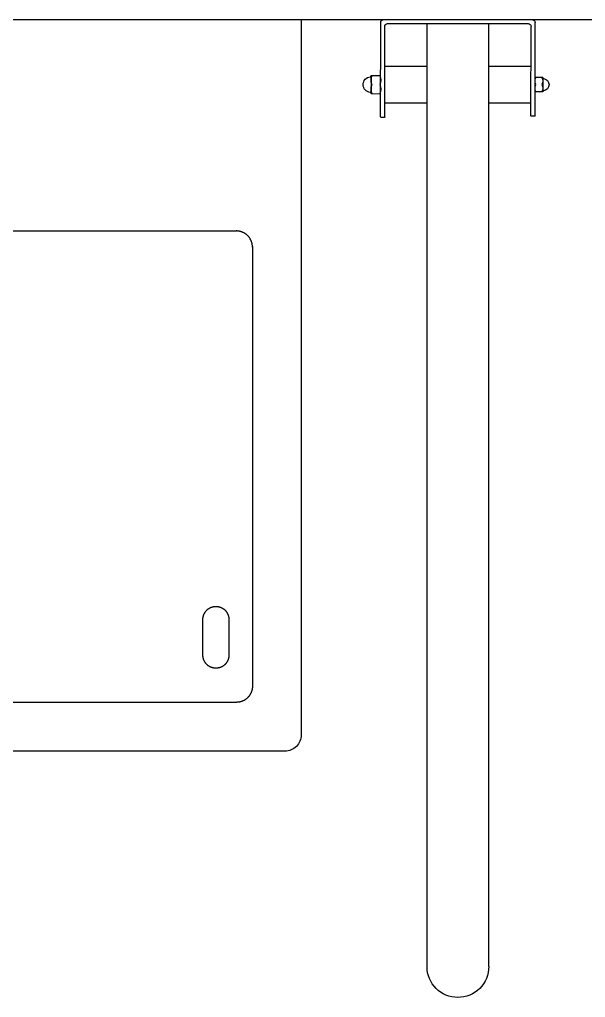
# Model space of a CAD drawing. Header units: millimetres. Extents: x 50157 to 283139, y 29188 to 187058.
# Drawn here: x 156870 to 157219, y 104786 to 105388 of the extents above; entities that cross this region are included whole.
import ezdxf

# ---------------------------------------------------------------- set-up
doc = ezdxf.new("R2010")
doc.units = ezdxf.units.MM
doc.layers.add('A-TOILET', color=252, linetype='Continuous')
doc.layers.add('A-WALL', color=3, linetype='Continuous')

# ---------------------------------------------------------------- blocks, each defined once
blk = doc.blocks.new('세면대 손잡이')
for p, q in [((39.21, 582.51), (39.2, 2.5)), ((77.21, 582.51), (77.2, 2.5)), ((12.86, 60.21), (10.97, 60.21)), ((10.67, 59.92), (10.7, 1.79)), ((13.16, 59.92), (13.16, 4.26)), ((103.21, 59.24), (103.22, 4.26)), ((105.39, 59.54), (103.5, 59.54)), ((105.69, 59.24), (105.7, 1.79)), ((13.16, 51.31), (39.2, 51.31)), ((77.2, 51.31), (103.21, 51.31)), ((4.75, 45.6), (10.69, 45.61)), ((4.75, 45.45), (4.75, 45.6)), ((4.75, 34.59), (4.75, 45.45)), ((110.44, 44.52), (105.69, 44.52)), ((105.69, 44.52), (105.69, 35.59)), ((110.44, 44.4), (110.44, 44.52)), ((110.44, 35.71), (110.44, 44.4)), ((4.75, 34.59), (4.75, 34.44)), ((4.75, 34.44), (10.69, 34.44)), ((110.44, 35.59), (105.69, 35.59)), ((110.44, 35.71), (110.44, 35.59)), ((13.16, 28.74), (39.2, 28.74)), ((77.2, 28.74), (103.21, 28.74)), ((12.49, 0.01), (103.94, 0.01)), ((14.95, 2.48), (101.44, 2.48))]:
    blk.add_line(p, q)
for centre, radius, start, end in [((58.21, 582.51), 19, 90, 179.99901), ((58.21, 582.51), 19, 359.99901, 90), ((10.97, 59.92), 0.297, 90.01681, 180.01681), ((12.86, 59.92), 0.297, 0.01681, 90.01681), ((103.5, 59.24), 0.297, 90.01681, 180.01681), ((105.39, 59.24), 0.297, 0.01681, 90.01681), ((4.75, 40.02), 4.87, 96.25696, 263.77667), ((4.16, 45.45), 0.594, 276.25696, 0.01681), ((11.6, 42.82), 6.85, 155.99388, 204.03974), ((3.83, 42.81), 6.85, 335.99388, 24.03974), ((111.18, 42.29), 5.48, 155.99388, 204.03974), ((104.96, 42.29), 5.48, 335.99388, 24.03974), ((110.92, 44.4), 0.475, 180.01681, 263.77667), ((110.44, 40.05), 3.9, 276.25696, 83.77667), ((11.61, 37.23), 6.85, 155.99388, 204.03974), ((3.83, 37.23), 6.85, 335.99388, 24.03974), ((111.18, 37.82), 5.48, 155.99388, 204.03974), ((104.96, 37.82), 5.48, 335.99388, 24.03974), ((110.92, 35.71), 0.475, 96.25696, 180.01681), ((4.16, 34.59), 0.594, 0.01681, 83.77667), ((12.48, 1.79), 1.78, 180.01681, 270.01681), ((14.94, 4.26), 1.78, 180.01681, 270.01681), ((101.44, 4.26), 1.78, 270.01681, 0.01681), ((103.92, 1.79), 1.78, 270.01681, 0.01681)]:
    blk.add_arc(centre, radius, start, end)
blk = doc.blocks.new('A$C0275ab8a')
blk.add_wipeout([(510.06, -440.9), (510.04, -441.13), (510.01, -441.36), (509.97, -441.59), (509.93, -441.82), (509.89, -442.05), (509.84, -442.28), (509.78, -442.52), (509.71, -442.75), (509.65, -442.98), (509.57, -443.22), (509.49, -443.45), (509.4, -443.68), (509.3, -443.91), (509.2, -444.14), (509.1, -444.37), (508.98, -444.59), (508.86, -444.82), (508.74, -445.04), (508.61, -445.26), (508.47, -445.47), (508.33, -445.68), (508.18, -445.89), (508.02, -446.1), (507.86, -446.3), (507.7, -446.5), (507.53, -446.7), (507.35, -446.89), (507.17, -447.07), (506.99, -447.25), (506.8, -447.43), (506.6, -447.6), (506.4, -447.76), (506.2, -447.92), (505.99, -448.08), (505.79, -448.23), (505.57, -448.37), (505.36, -448.51), (505.14, -448.64), (504.92, -448.76), (504.69, -448.88), (504.47, -449), (504.24, -449.1), (504.01, -449.2), (503.78, -449.3), (503.55, -449.39), (503.32, -449.47), (503.08, -449.54), (502.85, -449.61), (502.62, -449.68), (502.38, -449.74), (502.15, -449.79), (501.92, -449.83), (501.69, -449.87), (501.46, -449.91), (501.23, -449.94), (501, -449.96), (500.77, -449.98), (500.54, -449.99), (500.32, -450), (500.1, -450), (10, -450), (9.78, -450), (9.56, -449.99), (9.33, -449.98), (9.1, -449.96), (8.87, -449.94), (8.64, -449.91), (8.41, -449.87), (8.18, -449.83), (7.95, -449.79), (7.72, -449.74), (7.48, -449.68), (7.25, -449.61), (7.02, -449.54), (6.78, -449.47), (6.55, -449.39), (6.32, -449.3), (6.09, -449.2), (5.86, -449.1), (5.63, -449), (5.41, -448.88), (5.18, -448.76), (4.96, -448.64), (4.74, -448.51), (4.53, -448.37), (4.32, -448.23), (4.11, -448.08), (3.9, -447.92), (3.7, -447.76), (3.5, -447.6), (3.3, -447.43), (3.11, -447.25), (2.93, -447.07), (2.75, -446.89), (2.57, -446.7), (2.4, -446.5), (2.24, -446.3), (2.08, -446.1), (1.92, -445.89), (1.77, -445.68), (1.63, -445.47), (1.49, -445.26), (1.36, -445.04), (1.24, -444.82), (1.12, -444.59), (1, -444.37), (0.9, -444.14), (0.8, -443.91), (0.7, -443.68), (0.61, -443.45), (0.53, -443.22), (0.46, -442.98), (0.39, -442.75), (0.32, -442.52), (0.26, -442.28), (0.21, -442.05), (0.17, -441.82), (0.13, -441.59), (0.09, -441.36), (0.06, -441.13), (0.04, -440.9), (0.02, -440.67), (0.01, -440.44), (0, -440.22), (0, -440), (0, 0), (510.1, 0), (510.1, -440), (510.1, -440.22), (510.09, -440.44), (510.08, -440.67)])
for p, q in [((269.05, -130.03), (470.24, -130.03)), ((470.32, -130.03), (470.09, -130.03)), ((470.54, -130.04), (470.32, -130.03)), ((470.76, -130.05), (470.54, -130.04)), ((470.99, -130.07), (470.76, -130.05)), ((471.22, -130.09), (470.99, -130.07)), ((471.45, -130.12), (471.22, -130.09)), ((471.68, -130.15), (471.45, -130.12)), ((471.91, -130.19), (471.68, -130.15)), ((472.15, -130.24), (471.91, -130.19)), ((472.38, -130.29), (472.15, -130.24)), ((472.61, -130.35), (472.38, -130.29)), ((472.85, -130.41), (472.61, -130.35)), ((473.08, -130.48), (472.85, -130.41)), ((473.31, -130.56), (473.08, -130.48)), ((473.54, -130.64), (473.31, -130.56)), ((473.77, -130.73), (473.54, -130.64)), ((474.01, -130.82), (473.77, -130.73)), ((474.23, -130.92), (474.01, -130.82)), ((474.46, -131.03), (474.23, -130.92)), ((474.69, -131.14), (474.46, -131.03)), ((474.91, -131.26), (474.69, -131.14)), ((475.13, -131.39), (474.91, -131.26)), ((475.35, -131.52), (475.13, -131.39)), ((475.57, -131.66), (475.35, -131.52)), ((475.78, -131.8), (475.57, -131.66)), ((475.99, -131.95), (475.78, -131.8)), ((476.19, -132.1), (475.99, -131.95)), ((476.4, -132.26), (476.19, -132.1)), ((476.6, -132.43), (476.4, -132.26)), ((476.79, -132.6), (476.6, -132.43)), ((476.98, -132.77), (476.79, -132.6)), ((477.17, -132.96), (476.98, -132.77)), ((477.35, -133.14), (477.17, -132.96)), ((477.52, -133.33), (477.35, -133.14)), ((477.69, -133.53), (477.52, -133.33)), ((477.86, -133.72), (477.69, -133.53)), ((478.02, -133.93), (477.86, -133.72)), ((478.17, -134.13), (478.02, -133.93)), ((478.32, -134.34), (478.17, -134.13)), ((478.46, -134.55), (478.32, -134.34)), ((478.6, -134.77), (478.46, -134.55)), ((478.73, -134.99), (478.6, -134.77)), ((478.86, -135.21), (478.73, -134.99)), ((478.98, -135.43), (478.86, -135.21)), ((479.09, -135.66), (478.98, -135.43)), ((479.2, -135.89), (479.09, -135.66)), ((479.3, -136.12), (479.2, -135.89)), ((479.39, -136.35), (479.3, -136.12)), ((479.48, -136.58), (479.39, -136.35)), ((479.56, -136.81), (479.48, -136.58)), ((479.64, -137.04), (479.56, -136.81)), ((479.71, -137.28), (479.64, -137.04)), ((479.77, -137.51), (479.71, -137.28)), ((479.83, -137.74), (479.77, -137.51)), ((479.88, -137.98), (479.83, -137.74)), ((479.93, -138.21), (479.88, -137.98)), ((479.97, -138.44), (479.93, -138.21)), ((480, -138.67), (479.97, -138.44)), ((480.03, -138.9), (480, -138.67)), ((480.05, -139.13), (480.03, -138.9)), ((480.07, -139.36), (480.05, -139.13)), ((480.09, -139.58), (480.07, -139.36)), ((480.09, -139.81), (480.09, -139.58)), ((480.1, -140.03), (480.09, -139.81)), ((480.1, -139.64), (480.1, -409.99)), ((449.85, -366.97), (449.9, -366.78)), ((449.9, -366.78), (449.95, -366.6)), ((449.95, -366.6), (450.01, -366.41)), ((450.01, -366.41), (450.08, -366.22)), ((450.08, -366.22), (450.15, -366.04)), ((450.15, -366.04), (450.23, -365.85)), ((450.23, -365.85), (450.31, -365.67)), ((450.31, -365.67), (450.39, -365.49)), ((450.39, -365.49), (450.48, -365.31)), ((450.48, -365.31), (450.58, -365.13)), ((450.58, -365.13), (450.68, -364.95)), ((450.68, -364.95), (450.78, -364.78)), ((450.78, -364.78), (450.89, -364.61)), ((450.89, -364.61), (451.01, -364.44)), ((451.01, -364.44), (451.13, -364.27)), ((451.13, -364.27), (451.25, -364.1)), ((451.25, -364.1), (451.38, -363.94)), ((451.38, -363.94), (451.51, -363.78)), ((451.51, -363.78), (451.65, -363.63)), ((451.65, -363.63), (451.79, -363.47)), ((451.79, -363.47), (451.93, -363.33)), ((451.93, -363.33), (452.08, -363.18)), ((452.08, -363.18), (452.23, -363.04)), ((452.23, -363.04), (452.39, -362.9)), ((452.39, -362.9), (452.55, -362.77)), ((452.55, -362.77), (452.71, -362.64)), ((452.71, -362.64), (452.87, -362.52)), ((452.87, -362.52), (453.04, -362.4)), ((453.04, -362.4), (453.21, -362.29)), ((453.21, -362.29), (453.38, -362.18)), ((453.38, -362.18), (453.56, -362.07)), ((453.56, -362.07), (453.74, -361.97)), ((453.74, -361.97), (453.92, -361.88)), ((453.92, -361.88), (454.1, -361.79)), ((454.1, -361.79), (454.28, -361.7)), ((454.28, -361.7), (454.46, -361.62)), ((454.46, -361.62), (454.65, -361.54)), ((454.65, -361.54), (454.83, -361.47)), ((454.83, -361.47), (455.02, -361.41)), ((455.02, -361.41), (455.2, -361.35)), ((455.2, -361.35), (455.39, -361.29)), ((455.39, -361.29), (455.58, -361.24)), ((455.58, -361.24), (455.76, -361.19)), ((455.76, -361.19), (455.95, -361.15)), ((455.95, -361.15), (456.13, -361.12)), ((456.13, -361.12), (456.32, -361.08)), ((456.32, -361.08), (456.5, -361.06)), ((456.5, -361.06), (456.69, -361.03)), ((456.69, -361.03), (456.87, -361.01)), ((456.87, -361.01), (457.05, -361)), ((457.05, -361), (457.23, -360.99)), ((457.23, -360.99), (457.41, -360.98)), ((457.41, -360.98), (457.59, -360.98)), ((457.59, -360.98), (457.77, -360.98)), ((457.77, -360.98), (457.95, -360.99)), ((457.95, -360.99), (458.13, -361)), ((458.13, -361), (458.31, -361.01)), ((458.31, -361.01), (458.49, -361.03)), ((458.49, -361.03), (458.68, -361.06)), ((458.68, -361.06), (458.86, -361.08)), ((458.86, -361.08), (459.05, -361.12)), ((459.05, -361.12), (459.23, -361.15)), ((459.23, -361.15), (459.42, -361.19)), ((459.42, -361.19), (459.61, -361.24)), ((459.61, -361.24), (459.79, -361.29)), ((459.79, -361.29), (459.98, -361.35)), ((459.98, -361.35), (460.17, -361.41)), ((460.17, -361.41), (460.35, -361.47)), ((460.35, -361.47), (460.54, -361.54)), ((460.54, -361.54), (460.72, -361.62)), ((460.72, -361.62), (460.9, -361.7)), ((460.9, -361.7), (461.09, -361.79)), ((461.09, -361.79), (461.27, -361.88)), ((461.27, -361.88), (461.44, -361.97)), ((461.44, -361.97), (461.62, -362.07)), ((461.62, -362.07), (461.8, -362.18)), ((461.8, -362.18), (461.97, -362.29)), ((461.97, -362.29), (462.14, -362.4)), ((462.14, -362.4), (462.31, -362.52)), ((462.31, -362.52), (462.47, -362.64)), ((462.47, -362.64), (462.63, -362.77)), ((462.63, -362.77), (462.79, -362.9)), ((462.79, -362.9), (462.95, -363.04)), ((462.95, -363.04), (463.1, -363.18)), ((463.1, -363.18), (463.25, -363.33)), ((463.25, -363.33), (463.39, -363.47)), ((463.39, -363.47), (463.53, -363.63)), ((463.53, -363.63), (463.67, -363.78)), ((463.67, -363.78), (463.8, -363.94)), ((463.8, -363.94), (463.93, -364.1)), ((463.93, -364.1), (464.05, -364.27)), ((464.05, -364.27), (464.17, -364.44)), ((464.17, -364.44), (464.29, -364.61)), ((464.29, -364.61), (464.4, -364.78)), ((464.4, -364.78), (464.5, -364.95)), ((464.5, -364.95), (464.6, -365.13)), ((464.6, -365.13), (464.7, -365.31)), ((464.7, -365.31), (464.79, -365.49)), ((464.79, -365.49), (464.87, -365.67)), ((464.87, -365.67), (464.95, -365.85)), ((464.95, -365.85), (465.03, -366.04)), ((465.03, -366.04), (465.1, -366.22)), ((465.1, -366.22), (465.17, -366.41)), ((465.17, -366.41), (465.23, -366.6)), ((465.23, -366.6), (465.28, -366.78)), ((465.28, -366.78), (465.33, -366.97)), ((449.59, -368.81), (449.6, -368.63)), ((449.59, -368.98), (449.59, -368.81)), ((449.59, -390.99), (449.59, -368.98)), ((449.6, -368.63), (449.61, -368.45)), ((449.61, -368.45), (449.62, -368.26)), ((449.62, -368.26), (449.64, -368.08)), ((449.64, -368.08), (449.66, -367.9)), ((449.66, -367.9), (449.69, -367.71)), ((449.69, -367.71), (449.72, -367.53)), ((449.72, -367.53), (449.76, -367.34)), ((449.76, -367.34), (449.8, -367.16)), ((449.8, -367.16), (449.85, -366.97)), ((465.33, -366.97), (465.38, -367.16)), ((465.38, -367.16), (465.42, -367.34)), ((465.42, -367.34), (465.46, -367.53)), ((465.46, -367.53), (465.49, -367.71)), ((465.49, -367.71), (465.52, -367.9)), ((465.52, -367.9), (465.54, -368.08)), ((465.54, -368.08), (465.56, -368.26)), ((465.56, -368.26), (465.57, -368.45)), ((465.57, -368.45), (465.58, -368.63)), ((465.58, -368.63), (465.59, -368.81)), ((465.59, -368.81), (465.59, -368.98)), ((465.59, -368.98), (465.59, -390.99)), ((449.59, -391.17), (449.59, -390.99)), ((449.6, -391.35), (449.59, -391.17)), ((449.61, -391.53), (449.6, -391.35)), ((449.62, -391.71), (449.61, -391.53)), ((449.64, -391.89), (449.62, -391.71)), ((449.66, -392.07), (449.64, -391.89)), ((449.69, -392.26), (449.66, -392.07)), ((449.72, -392.44), (449.69, -392.26)), ((449.76, -392.63), (449.72, -392.44)), ((449.8, -392.82), (449.76, -392.63)), ((449.85, -393), (449.8, -392.82)), ((449.9, -393.19), (449.85, -393)), ((449.95, -393.38), (449.9, -393.19)), ((450.01, -393.56), (449.95, -393.38)), ((450.08, -393.75), (450.01, -393.56)), ((450.15, -393.93), (450.08, -393.75)), ((450.23, -394.12), (450.15, -393.93)), ((450.31, -394.3), (450.23, -394.12)), ((450.39, -394.48), (450.31, -394.3)), ((450.48, -394.66), (450.39, -394.48)), ((450.58, -394.84), (450.48, -394.66)), ((450.68, -395.02), (450.58, -394.84)), ((450.78, -395.19), (450.68, -395.02)), ((450.89, -395.37), (450.78, -395.19)), ((451.01, -395.54), (450.89, -395.37)), ((451.13, -395.7), (451.01, -395.54)), ((451.25, -395.87), (451.13, -395.7)), ((451.38, -396.03), (451.25, -395.87)), ((451.51, -396.19), (451.38, -396.03)), ((451.65, -396.35), (451.51, -396.19)), ((451.79, -396.5), (451.65, -396.35)), ((451.93, -396.65), (451.79, -396.5)), ((452.08, -396.79), (451.93, -396.65)), ((452.23, -396.93), (452.08, -396.79)), ((452.39, -397.07), (452.23, -396.93)), ((462.95, -396.93), (462.79, -397.07)), ((463.1, -396.79), (462.95, -396.93)), ((463.25, -396.65), (463.1, -396.79)), ((463.39, -396.5), (463.25, -396.65)), ((463.53, -396.35), (463.39, -396.5)), ((463.67, -396.19), (463.53, -396.35)), ((463.8, -396.03), (463.67, -396.19)), ((463.93, -395.87), (463.8, -396.03)), ((464.05, -395.7), (463.93, -395.87)), ((464.17, -395.54), (464.05, -395.7)), ((464.29, -395.37), (464.17, -395.54)), ((464.4, -395.19), (464.29, -395.37)), ((464.5, -395.02), (464.4, -395.19)), ((464.6, -394.84), (464.5, -395.02)), ((464.7, -394.66), (464.6, -394.84)), ((464.79, -394.48), (464.7, -394.66)), ((464.87, -394.3), (464.79, -394.48)), ((464.95, -394.12), (464.87, -394.3)), ((465.03, -393.93), (464.95, -394.12)), ((465.1, -393.75), (465.03, -393.93)), ((465.17, -393.56), (465.1, -393.75)), ((465.23, -393.38), (465.17, -393.56)), ((465.28, -393.19), (465.23, -393.38)), ((465.33, -393), (465.28, -393.19)), ((465.38, -392.82), (465.33, -393)), ((465.42, -392.63), (465.38, -392.82)), ((465.46, -392.44), (465.42, -392.63)), ((465.49, -392.26), (465.46, -392.44)), ((465.52, -392.07), (465.49, -392.26)), ((465.54, -391.89), (465.52, -392.07)), ((465.56, -391.71), (465.54, -391.89)), ((465.57, -391.53), (465.56, -391.71)), ((465.58, -391.35), (465.57, -391.53)), ((465.59, -391.17), (465.58, -391.35)), ((465.59, -390.99), (465.59, -391.17)), ((452.55, -397.2), (452.39, -397.07)), ((452.71, -397.33), (452.55, -397.2)), ((452.87, -397.45), (452.71, -397.33)), ((453.04, -397.57), (452.87, -397.45)), ((453.21, -397.69), (453.04, -397.57)), ((453.38, -397.8), (453.21, -397.69)), ((453.56, -397.9), (453.38, -397.8)), ((453.74, -398), (453.56, -397.9)), ((453.92, -398.1), (453.74, -398)), ((454.1, -398.19), (453.92, -398.1)), ((454.28, -398.27), (454.1, -398.19)), ((454.46, -398.35), (454.28, -398.27)), ((454.65, -398.43), (454.46, -398.35)), ((454.83, -398.5), (454.65, -398.43)), ((455.02, -398.56), (454.83, -398.5)), ((455.2, -398.63), (455.02, -398.56)), ((455.39, -398.68), (455.2, -398.63)), ((455.58, -398.73), (455.39, -398.68)), ((455.76, -398.78), (455.58, -398.73)), ((455.95, -398.82), (455.76, -398.78)), ((456.13, -398.86), (455.95, -398.82)), ((456.32, -398.89), (456.13, -398.86)), ((456.5, -398.92), (456.32, -398.89)), ((456.69, -398.94), (456.5, -398.92)), ((456.87, -398.96), (456.69, -398.94)), ((457.05, -398.97), (456.87, -398.96)), ((457.23, -398.98), (457.05, -398.97)), ((457.41, -398.99), (457.23, -398.98)), ((457.59, -398.99), (457.41, -398.99)), ((457.77, -398.99), (457.59, -398.99)), ((457.95, -398.98), (457.77, -398.99)), ((458.13, -398.97), (457.95, -398.98)), ((458.31, -398.96), (458.13, -398.97)), ((458.49, -398.94), (458.31, -398.96)), ((458.68, -398.92), (458.49, -398.94)), ((458.86, -398.89), (458.68, -398.92)), ((459.05, -398.86), (458.86, -398.89)), ((459.23, -398.82), (459.05, -398.86)), ((459.42, -398.78), (459.23, -398.82)), ((459.61, -398.73), (459.42, -398.78)), ((459.79, -398.68), (459.61, -398.73)), ((459.98, -398.63), (459.79, -398.68)), ((460.17, -398.56), (459.98, -398.63)), ((460.35, -398.5), (460.17, -398.56)), ((460.54, -398.43), (460.35, -398.5)), ((460.72, -398.35), (460.54, -398.43)), ((460.9, -398.27), (460.72, -398.35)), ((461.09, -398.19), (460.9, -398.27)), ((461.27, -398.1), (461.09, -398.19)), ((461.44, -398), (461.27, -398.1)), ((461.62, -397.9), (461.44, -398)), ((461.8, -397.8), (461.62, -397.9)), ((461.97, -397.69), (461.8, -397.8)), ((462.14, -397.57), (461.97, -397.69)), ((462.31, -397.45), (462.14, -397.57)), ((462.47, -397.33), (462.31, -397.45)), ((462.63, -397.2), (462.47, -397.33)), ((462.79, -397.07), (462.63, -397.2)), ((478.73, -415.03), (478.6, -415.25)), ((478.86, -414.81), (478.73, -415.03)), ((478.98, -414.59), (478.86, -414.81)), ((479.09, -414.36), (478.98, -414.59)), ((479.2, -414.13), (479.09, -414.36)), ((479.3, -413.9), (479.2, -414.13)), ((479.39, -413.67), (479.3, -413.9)), ((479.48, -413.44), (479.39, -413.67)), ((479.56, -413.21), (479.48, -413.44)), ((479.64, -412.98), (479.56, -413.21)), ((479.71, -412.74), (479.64, -412.98)), ((479.77, -412.51), (479.71, -412.74)), ((479.83, -412.28), (479.77, -412.51)), ((479.88, -412.04), (479.83, -412.28)), ((479.93, -411.81), (479.88, -412.04)), ((479.97, -411.58), (479.93, -411.81)), ((480, -411.35), (479.97, -411.58)), ((480.03, -411.12), (480, -411.35)), ((480.05, -410.89), (480.03, -411.12)), ((480.07, -410.66), (480.05, -410.89)), ((480.09, -410.44), (480.07, -410.66)), ((480.1, -409.99), (480.09, -410.21)), ((480.09, -410.21), (480.09, -410.44)), ((470.09, -419.99), (40.01, -419.99)), ((470.32, -419.99), (470.09, -419.99)), ((470.54, -419.98), (470.32, -419.99)), ((470.76, -419.97), (470.54, -419.98)), ((470.99, -419.95), (470.76, -419.97)), ((471.22, -419.93), (470.99, -419.95)), ((471.45, -419.9), (471.22, -419.93)), ((471.68, -419.87), (471.45, -419.9)), ((471.91, -419.83), (471.68, -419.87)), ((472.15, -419.78), (471.91, -419.83)), ((472.38, -419.73), (472.15, -419.78)), ((472.61, -419.67), (472.38, -419.73)), ((472.85, -419.61), (472.61, -419.67)), ((473.08, -419.54), (472.85, -419.61)), ((473.31, -419.46), (473.08, -419.54)), ((473.54, -419.38), (473.31, -419.46)), ((473.77, -419.29), (473.54, -419.38)), ((474.01, -419.2), (473.77, -419.29)), ((474.23, -419.1), (474.01, -419.2)), ((474.46, -418.99), (474.23, -419.1)), ((474.69, -418.88), (474.46, -418.99)), ((474.91, -418.76), (474.69, -418.88)), ((475.13, -418.63), (474.91, -418.76)), ((475.35, -418.5), (475.13, -418.63)), ((475.57, -418.36), (475.35, -418.5)), ((475.78, -418.22), (475.57, -418.36)), ((475.99, -418.07), (475.78, -418.22)), ((476.19, -417.92), (475.99, -418.07)), ((476.4, -417.76), (476.19, -417.92)), ((476.6, -417.59), (476.4, -417.76)), ((476.79, -417.42), (476.6, -417.59)), ((476.98, -417.25), (476.79, -417.42)), ((477.17, -417.06), (476.98, -417.25)), ((477.35, -416.88), (477.17, -417.06)), ((477.52, -416.69), (477.35, -416.88)), ((477.69, -416.49), (477.52, -416.69)), ((477.86, -416.3), (477.69, -416.49)), ((478.02, -416.09), (477.86, -416.3)), ((478.17, -415.89), (478.02, -416.09)), ((478.32, -415.68), (478.17, -415.89)), ((478.46, -415.47), (478.32, -415.68)), ((478.6, -415.25), (478.46, -415.47))]:
    blk.add_line(p, q)
blk.add_lwpolyline([(500.1, -450), (10, -450, -0.414214), (0, -440), (0, 0), (510.1, 0), (510.1, -440, -0.414214)], format="xyb", close=True)
blk = doc.blocks.new('T-2')
at = {"layer": 'A-WALL', "flags": 128}
blk.add_lwpolyline([(-2601386.56, 749515.14), (-2601386.56, 749665.14), (-2599386.56, 749665.14)], dxfattribs=at)
at = {"layer": 'A-TOILET', "xscale": -1, "rotation": 179.9999999999733}
blk.add_blockref('세면대 손잡이', (-2600597.27, 749665.15), dxfattribs=at)
at = {"layer": 'A-TOILET', "rotation": 359.9999999999733}
blk.add_blockref('A$C0275ab8a', (-2601145.61, 749665.14), dxfattribs=at)

msp = doc.modelspace()

# ---------------------------------------------------------------- block references
msp.add_blockref('T-2', (2757679.08, -644277.3))

doc.saveas('drawing.dxf')
